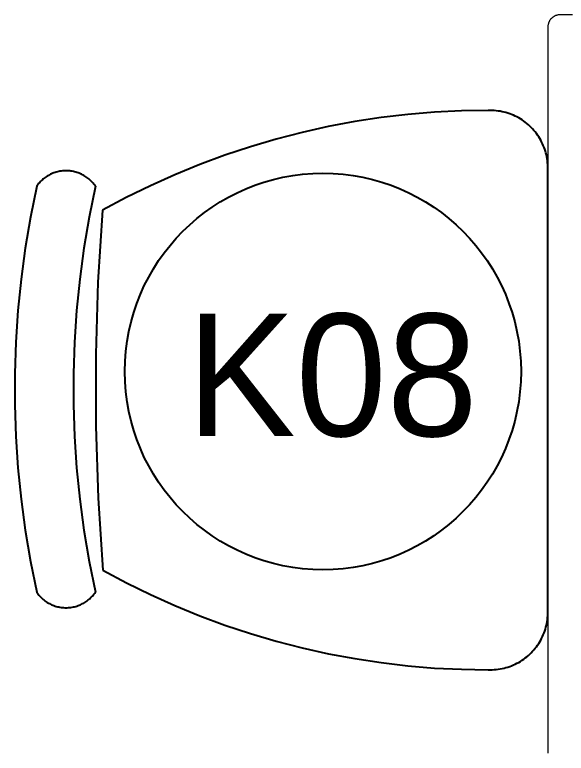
# Model space of a CAD drawing. Header units: metres. Extents: x 0 to 2861, y -1 to 1496.
# Drawn here: x 23.819 to 24.27, y 5.577 to 6.18 of the extents above; entities that cross this region are included whole.
import ezdxf

# ---------------------------------------------------------------- set-up
doc = ezdxf.new("R2010")
doc.units = ezdxf.units.M
for name, color, linetype in [('ARS-FURNITURE', 252, 'Continuous'), ('FURNITURE', 251, 'Continuous'), ('TEKS', 7, 'Continuous')]:
    doc.layers.add(name, color=color, linetype=linetype)

# ---------------------------------------------------------------- blocks, each defined once
blk = doc.blocks.new('ADZXCV')
at = {"layer": 'FURNITURE'}
for points in [[(68700.22, 12162.98), (68675.02, 12168.08), (68649.68, 12172.34), (68624.2, 12175.76), (68598.63, 12178.32), (68572.98, 12180.03), (68547.29, 12180.88), (68521.59, 12180.88), (68495.9, 12180.03), (68470.25, 12178.32), (68444.68, 12175.76), (68419.2, 12172.34), (68393.86, 12168.08), (68368.66, 12162.98)], [(68368.66, 12162.99), (68367.84, 12162.4), (68367.04, 12161.79), (68366.26, 12161.15), (68365.5, 12160.49), (68364.76, 12159.8), (68364.05, 12159.08), (68363.37, 12158.34), (68362.71, 12157.58), (68362.08, 12156.79), (68361.47, 12155.98), (68360.9, 12155.16), (68360.35, 12154.31), (68359.83, 12153.44), (68359.35, 12152.56), (68358.89, 12151.66), (68358.47, 12150.74), (68358.07, 12149.81), (68357.71, 12148.87), (68357.39, 12147.92), (68357.09, 12146.95), (68356.83, 12145.98), (68356.61, 12144.99), (68356.42, 12144), (68356.26, 12143.01), (68356.14, 12142.01), (68356.05, 12141), (68356, 12139.99), (68355.98, 12138.99), (68356, 12137.98), (68356.05, 12136.97), (68356.14, 12135.96), (68356.26, 12134.96), (68356.42, 12133.97), (68356.61, 12132.98), (68356.83, 12131.99), (68357.09, 12131.02), (68357.39, 12130.05), (68357.71, 12129.1), (68358.07, 12128.16), (68358.47, 12127.23), (68358.89, 12126.31), (68359.35, 12125.41), (68359.83, 12124.53), (68360.35, 12123.66), (68360.9, 12122.82), (68361.47, 12121.99), (68362.08, 12121.18), (68362.71, 12120.39), (68363.37, 12119.63), (68364.05, 12118.89), (68364.76, 12118.17), (68365.5, 12117.48), (68366.26, 12116.82), (68367.04, 12116.18), (68367.84, 12115.57), (68368.66, 12114.99)], [(68700.22, 12114.99), (68701.04, 12115.57), (68701.84, 12116.18), (68702.62, 12116.82), (68703.38, 12117.48), (68704.12, 12118.17), (68704.83, 12118.89), (68705.51, 12119.63), (68706.17, 12120.39), (68706.8, 12121.18), (68707.41, 12121.99), (68707.98, 12122.82), (68708.53, 12123.66), (68709.05, 12124.53), (68709.53, 12125.41), (68709.99, 12126.31), (68710.41, 12127.23), (68710.8, 12128.16), (68711.16, 12129.1), (68711.49, 12130.05), (68711.78, 12131.02), (68712.04, 12131.99), (68712.27, 12132.98), (68712.46, 12133.97), (68712.62, 12134.96), (68712.74, 12135.96), (68712.83, 12136.97), (68712.88, 12137.98), (68712.9, 12138.99), (68712.88, 12139.99), (68712.83, 12141), (68712.74, 12142.01), (68712.62, 12143.01), (68712.46, 12144), (68712.27, 12144.99), (68712.04, 12145.98), (68711.78, 12146.95), (68711.49, 12147.92), (68711.16, 12148.87), (68710.8, 12149.81), (68710.41, 12150.74), (68709.99, 12151.66), (68709.53, 12152.56), (68709.05, 12153.44), (68708.53, 12154.31), (68707.98, 12155.16), (68707.41, 12155.98), (68706.8, 12156.79), (68706.17, 12157.58), (68705.51, 12158.34), (68704.83, 12159.08), (68704.12, 12159.8), (68703.38, 12160.49), (68702.62, 12161.15), (68701.84, 12161.79), (68701.04, 12162.4), (68700.22, 12162.99)], [(68700.22, 12114.98), (68675.02, 12120.08), (68649.68, 12124.34), (68624.2, 12127.76), (68598.63, 12130.32), (68572.98, 12132.03), (68547.29, 12132.88), (68521.59, 12132.88), (68495.9, 12132.03), (68470.25, 12130.32), (68444.68, 12127.76), (68419.2, 12124.34), (68393.86, 12120.08), (68368.66, 12114.98)], [(68680.59, 12109.11), (68621.88, 12112.89), (68563.08, 12114.76), (68504.25, 12114.74), (68445.45, 12112.81), (68386.75, 12108.98)], [(68386.75, 12108.99), (68376.41, 12089.65), (68366.74, 12069.97), (68357.75, 12049.98), (68349.44, 12029.69), (68341.82, 12009.13), (68334.91, 11988.32), (68328.7, 11967.29), (68323.22, 11946.06), (68318.46, 11924.66), (68314.43, 11903.11), (68311.13, 11881.43), (68308.58, 11859.66), (68306.76, 11837.81), (68305.69, 11815.91), (68305.37, 11793.99)], [(68762.04, 11793.99), (68761.71, 11815.92), (68760.64, 11837.83), (68758.82, 11859.69), (68756.26, 11881.47), (68752.97, 11903.16), (68748.93, 11924.72), (68744.17, 11946.13), (68738.68, 11967.37), (68732.47, 11988.4), (68725.55, 12009.22), (68717.93, 12029.79), (68709.61, 12050.08), (68700.61, 12070.08), (68690.93, 12089.77), (68680.59, 12109.11)], [(68305.37, 11793.99), (68305.33, 11792.37), (68305.35, 11790.75), (68305.43, 11789.13), (68305.57, 11787.52), (68305.76, 11785.91), (68306, 11784.31), (68306.3, 11782.72), (68306.65, 11781.14), (68307.06, 11779.57), (68307.52, 11778.02), (68308.04, 11776.49), (68308.61, 11774.97), (68309.23, 11773.48), (68309.9, 11772), (68310.62, 11770.55), (68311.39, 11769.13), (68312.21, 11767.73), (68313.08, 11766.37), (68314, 11765.03), (68314.96, 11763.73), (68315.96, 11762.46), (68317.01, 11761.22), (68318.1, 11760.03), (68319.23, 11758.87), (68320.4, 11757.75), (68321.61, 11756.67), (68322.85, 11755.63), (68324.13, 11754.64), (68325.44, 11753.69), (68326.79, 11752.79), (68328.16, 11751.94), (68329.56, 11751.13), (68330.99, 11750.37), (68332.45, 11749.66), (68333.93, 11749.01), (68335.43, 11748.4), (68336.95, 11747.85), (68338.49, 11747.35), (68340.05, 11746.9), (68341.62, 11746.5), (68343.2, 11746.16), (68344.79, 11745.88), (68346.4, 11745.65), (68348.01, 11745.48), (68349.62, 11745.36), (68351.24, 11745.29), (68352.86, 11745.29)], [(68714.55, 11745.29), (68716.17, 11745.3), (68717.78, 11745.36), (68719.4, 11745.48), (68721.01, 11745.65), (68722.61, 11745.88), (68724.2, 11746.16), (68725.79, 11746.5), (68727.36, 11746.9), (68728.91, 11747.35), (68730.45, 11747.85), (68731.97, 11748.4), (68733.47, 11749.01), (68734.95, 11749.66), (68736.41, 11750.37), (68737.84, 11751.13), (68739.24, 11751.94), (68740.62, 11752.79), (68741.96, 11753.7), (68743.27, 11754.64), (68744.55, 11755.64), (68745.8, 11756.67), (68747.01, 11757.75), (68748.17, 11758.87), (68749.31, 11760.03), (68750.39, 11761.23), (68751.44, 11762.46), (68752.45, 11763.73), (68753.41, 11765.03), (68754.32, 11766.37), (68755.19, 11767.73), (68756.01, 11769.13), (68756.78, 11770.55), (68757.5, 11772), (68758.17, 11773.48), (68758.79, 11774.97), (68759.36, 11776.49), (68759.88, 11778.02), (68760.34, 11779.57), (68760.75, 11781.14), (68761.1, 11782.72), (68761.4, 11784.31), (68761.65, 11785.91), (68761.84, 11787.52), (68761.97, 11789.13), (68762.05, 11790.75), (68762.07, 11792.37), (68762.04, 11793.99)], [(68352.86, 11745.29), (68714.55, 11745.29)]]:
    blk.add_lwpolyline(points, dxfattribs=at)

msp = doc.modelspace()

# ---------------------------------------------------------------- linework, layer by layer
at = {"layer": 'FURNITURE', "lineweight": 13}
for points in [[(24.2648, 6.18), (24.26446, 6.17999), (24.26412, 6.17998), (24.26378, 6.17995), (24.26344, 6.17991), (24.2631, 6.17985), (24.26276, 6.17979), (24.26243, 6.17972), (24.2621, 6.17963), (24.26177, 6.17953), (24.26145, 6.17942), (24.26113, 6.1793), (24.26081, 6.17917), (24.2605, 6.17903), (24.2602, 6.17888), (24.2599, 6.17872), (24.2596, 6.17854), (24.25931, 6.17836), (24.25903, 6.17817), (24.25876, 6.17797), (24.25849, 6.17776), (24.25823, 6.17754), (24.25797, 6.17731), (24.25773, 6.17707), (24.25749, 6.17683), (24.25726, 6.17657), (24.25704, 6.17631), (24.25683, 6.17604), (24.25663, 6.17577), (24.25644, 6.17548), (24.25625, 6.1752), (24.25608, 6.1749), (24.25592, 6.1746), (24.25577, 6.17429), (24.25563, 6.17398), (24.2555, 6.17367), (24.25538, 6.17335), (24.25527, 6.17303), (24.25517, 6.1727), (24.25508, 6.17237), (24.25501, 6.17203), (24.25494, 6.1717), (24.25489, 6.17136), (24.25485, 6.17102), (24.25482, 6.17068), (24.2548, 6.17034), (24.2548, 6.17)], [(24.2748, 6.18), (24.2648, 6.18)], [(24.2548, 6.17), (24.2548, 5.57693)]]:
    msp.add_lwpolyline(points, dxfattribs=at)
at = {"layer": 'TEKS'}
msp.add_circle((24.07097, 5.88868), 0.16188, dxfattribs=at)

# ---------------------------------------------------------------- block references
at = {"layer": 'ARS-FURNITURE', "xscale": 0.001, "yscale": 0.001, "zscale": 0.001, "rotation": 89.99999999999999}
msp.add_blockref('ADZXCV', (36.00009, -62.66024), dxfattribs=at)

# ---------------------------------------------------------------- texts
at = {"layer": 'TEKS', "insert": (23.95955, 5.93587), "char_height": 0.1, "attachment_point": 1}
msp.add_mtext_dynamic_manual_height_columns('K08', width=29.6431529, gutter_width=1, heights=[0], dxfattribs=at)

doc.saveas('drawing.dxf')
